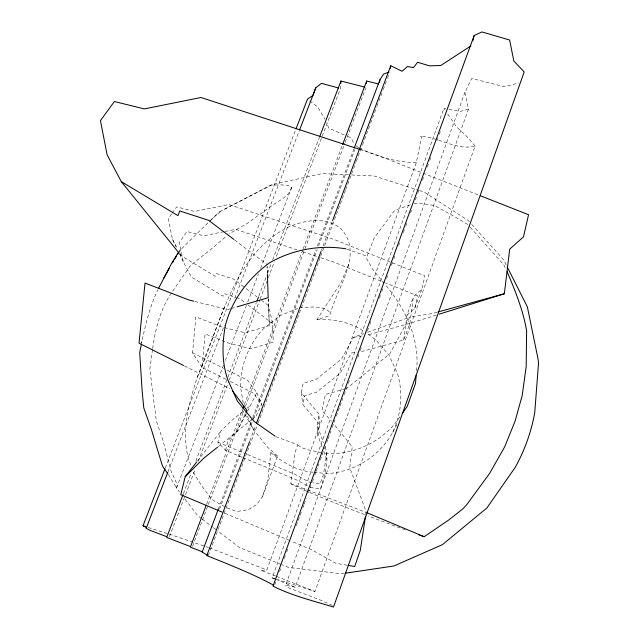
<?xml version="1.0" encoding="UTF-8"?>
<svg xmlns="http://www.w3.org/2000/svg" width="639" height="639" viewBox="0 0 639 639"><rect width="100%" height="100%" fill="white"/><g stroke="black" fill="none" stroke-linecap="round" stroke-linejoin="round"><path stroke-width="0.48" stroke-dasharray="3.19 2.4" d="M310.195 487.413L320.379 489.131C324.428 475.759 329.972 460.224 324.955 446.573M340.603 86.065L340.435 88.541L275.752 258.116M416.564 370.74C419.967 339.165 405.286 308.23 385.229 284.643M225.871 379.278L202.06 367.345L205.079 333.965L229.433 343.399L250.847 348.758L273.26 342.145L272.621 323.646L268.644 305.769L268.372 298.892M202.06 367.345L192.563 352.776L195.861 316.88L222.092 327.016L245.16 332.775L269.323 325.658L268.644 305.769L261.647 300.45M322.016 446.717L317.934 435.662L317.455 426.301L318.965 414.088L301.185 392.745L303.229 383.224L315.738 379.686L341.458 359.142L353.487 337.344L363.799 333.654M317.934 435.662L319.34 424.328L318.965 414.088M262.597 496.391L277.59 455.982L276.591 455.934L270.856 452.612L267.861 479.442L262.597 496.391L256.806 504.459L248.363 509.602L237.796 511.344L235.048 510.912L226.525 507.685L214.544 501.104L212.188 499.434L203.945 488.995L194.615 474.777L193.058 471.047M172.179 213.122L176.604 206.9L194.663 211.461L228.794 204.504L334.772 239.753L424.967 275.912L421.756 289.251L413.441 296.616L409.879 323.35L403.688 340.02L363.926 350.963L358.128 351.913M403.688 340.02L407.019 315.147L413.441 296.616M152.513 349.557L149.83 369.078L156.307 420.75L162.921 440.223L171.356 472.093L175.589 480.576L177.179 486.007L176.492 488.004L179.511 491.95M152.649 348.574C155.365 328.686 160.469 308.621 172.155 291.967M307.535 491.551A132.345 5.719 20.2 0 1 293.229 485.073L290.841 483.787L295.258 451.773L297.694 444.752L275.721 436.629M348.75 264.226L340.962 282.534L316.952 319.572L328.526 316.025L330.363 313.773C336.865 287.662 364.502 253.427 340.683 228.49C325.395 216.389 305.857 219.952 289.203 226.693L288.101 227.172C231.981 255.185 220.423 326.705 196.988 377.921C188.138 406.021 179.271 438.05 191.38 466.55M365.74 514.738L366.187 511.783L349.765 467.66L352.233 446.861L334.085 424.352M326.992 452.1L323.438 474.473L320.083 483.939L312.759 482.709M410.238 204.831L395.437 210.111L393.792 211.461L374.119 238.027L367.002 256.215L366.554 258.515L372.601 269.131L383.959 283.237M141.89 341.394L141.523 343.287L141.89 341.394C145.716 323.797 149.997 306.129 157.817 289.81M275.601 576.027L260.664 570.188L262.062 570.723L266.846 569.964L416.316 162.602L421.54 136.786L420.19 136.371C439.025 136.762 456.166 150.972 475.112 146.067L314.963 591.49L277.614 579.549M319.34 424.328L302.846 404.503L304.739 395.661L316.345 392.37L340.196 373.288L351.362 353.024L357.161 352.073M242.029 457.236L225.607 450.399L217.843 442.188L220.399 431.644L231.262 420.837L243.267 411.236M225.607 450.399L227.963 440.614L238.027 430.582L252.333 419.12M407.019 315.147L414.743 308.302L417.73 295.889L385.533 282.925M314.005 472.301L326.785 473.611C354.19 472.157 379.598 456.326 392.705 432.268C401.476 414.008 403.217 393.033 397.514 373.607L388.999 355.228L376.004 339.996L365.117 332.136M464.944 92.296L285.689 585.18L295.242 587.297L468.451 109.253L464.944 92.296L471.718 78.453L504.123 86.648L518.836 82.998M274.858 578.934L272.166 577.888L443.889 108.478L445.798 108.822M274.794 584.701L275.824 581.889M279.586 571.586L280.609 568.782M284.371 558.478L285.393 555.674M286.767 551.928L287.79 549.117M296.336 525.705L301.464 511.663M302.838 507.917L303.86 505.106M304.204 504.171L306.257 498.556M308.302 492.933L311.041 485.448M312.407 481.702L313.437 478.891M314.803 475.144L315.826 472.333M316.169 471.398L318.901 463.906M320.275 460.168L323.007 452.676M324.372 448.929L325.403 446.118M326.769 442.372L327.791 439.568M328.134 438.626L330.874 431.141M332.24 427.395L334.972 419.903M336.346 416.157L339.764 406.795M340.1 405.853L342.839 398.369M344.205 394.622L346.945 387.13M348.311 383.384L349.333 380.572M357.88 357.169L358.91 354.357M360.276 350.611L361.299 347.8M367.457 330.946L368.479 328.142M369.853 324.396L370.876 321.585M379.422 298.173L380.453 295.37M381.818 291.624L382.841 288.812M386.603 278.516L387.633 275.705M391.387 265.401L392.418 262.597M393.784 258.851L394.806 256.039M398.568 245.743L399.599 242.932M403.361 232.636L404.383 229.824M405.749 226.078L406.779 223.267M410.542 212.971L411.564 210.159M415.326 199.863L416.348 197.052M417.714 193.305L418.745 190.494M422.507 180.198L423.529 177.386M427.291 167.091L428.314 164.279M429.688 160.533L430.71 157.721M436.868 140.868L437.891 138.064M439.257 134.318L440.287 131.506M414.743 308.302L421.756 289.251M249.881 440.806L255.84 424.951M321.369 250.48L322.767 246.742M323.118 245.815L332.232 221.557M208.33 555.555L257.757 423.873M258.108 422.938L318.406 262.309M318.757 261.375L345.395 190.406M345.747 189.471L355.915 162.386M356.266 161.451L362.225 145.58M362.577 144.646L370.285 124.094M370.636 123.159L376.595 107.288M376.946 106.354L382.905 90.474M383.256 89.54L387.114 79.268M387.466 78.333L389.215 73.669M192.539 546.305L243.651 411.053M245.416 406.388L304.635 249.681M304.987 248.747L344.82 143.344M345.172 142.409L365.62 88.31M218.306 509.203L252.389 418.641M252.74 417.706L315.986 249.649M317.391 245.911L353.942 148.815M219.512 509.203L253.244 419.535M253.595 418.601L317.192 249.553M318.597 245.815L354.789 149.614M206.581 504.283L242.189 410.118M244.306 404.527L302.83 249.769M303.182 248.835L342.312 145.357M183.409 493.651L191.229 473.164M195.853 461.054L227.5 378.16M227.859 377.226L256.303 302.718M258.795 296.192L265.904 277.566M267.685 272.909L271.24 263.595M272.661 259.873L319.604 136.93M169.487 536.696L185.118 495.696M185.478 494.77L195.43 468.675M198.274 461.222L228.834 381.1M229.193 380.165L259.753 300.042M260.113 299.108L266.862 281.408M268.284 277.677L274.331 261.838M224.553 306.48L196.988 377.921M176.492 488.004L223.586 365.085M225.367 360.428L246.39 305.554M247.812 301.832L258.499 273.923M260.64 268.348L291.632 187.419L288.82 185.733L282.278 184.895L271.599 185.038L222.348 210.335M165.285 468.004L295.633 129.901M168.025 471.702L224.361 325.283M234.761 298.277L299.284 130.675M291.632 187.419C289.595 195.334 281.639 199.312 275.249 203.346L246.75 223.762L229.026 233.898M247.605 411.236L256.782 392.666L247.668 380.333L227.228 370.109M256.782 392.666L261.671 404.423L256.095 416.109L253.084 418.521M218.298 446.581L236.765 431.788L245.696 413.129M236.765 431.788L247.149 412.091M437.268 312.183L432.475 313.493L409.711 317.216L389.726 353.862L346.514 388.512M392.705 432.268L397.546 423.641M172.682 291.144L190.542 265.441L210.942 249.33L226.765 235.823M399.966 416.748C383.6 441.717 352.552 456.502 322.807 453.075M171.619 213.905L168.305 218.57L172.506 239.409L175.957 246.582M197.339 461.166L220.399 431.644M181.684 248.747L210.367 220.479M211.062 219.816L219.457 211.813L271.463 184.775L322.064 173.584L350.579 174.91M209.744 221.142L220.862 211.11M247.013 408.241L250.768 405.238M297.742 308.485L279.89 315.65L263.22 328.973A83.126 81.273 -36.2 0 0 240.687 387.721L243.227 403.345M367.545 332.312L409.711 317.216M436.325 315.067L409.879 323.35L367.034 335.124M230.423 308.781L227.596 309.611L193.737 301.185M231.366 308.509L236.087 307.119M345.555 388.784L325.411 394.495L322 410.613L331.569 421.317M468.451 109.253L460.104 111.418L446.749 108.997M224.017 231.661L203.841 235.783L187.043 231.534L179.351 242.405L183.289 261.83L191.357 277.007L223.067 296.224L224.065 293.589L235.416 297.319M224.976 231.47L235.543 229.313L297.079 249.857M353.487 337.344L362.193 335.914M316.952 319.572C333.199 318.925 350.803 322.04 364.334 331.569M344.325 573.351L341.41 573.79L288.636 567.472L282.27 564.892M413.944 203.506L418.553 202.962L434.704 205.582L459.026 219.185L467.604 224.433L469.577 226.573M299.507 307.798C309.196 307.631 320.187 304.795 328.614 311.137L330.363 313.773M416.316 162.602C396.843 162.466 377.138 156.675 359.709 148.224M351.562 174.958L374.174 176.005L418.481 190.214M313.046 472.197C297.175 470.959 282.933 462.556 270.856 452.612M311.848 482.549L309.1 482.086L294.611 474.114L246.175 453.97M347.193 565.235L335.938 563.31L311.209 549.548L291.001 541.049M321.84 452.859C313.933 450.359 303.996 450.607 297.694 444.752M169.023 534.052L208.442 547.527M167.226 533.517L147.489 527.287M272.166 577.888L276.711 579.269M419.424 190.51L424.136 192.027L468.355 220.623L471.015 223.586M360.172 149.534L377.226 155.109L479.354 195.342M236.358 297.63L240.144 298.868L244.897 302.495M302.766 251.758L319.804 257.445M320.754 257.765L334.005 262.19L384.606 282.558M346.857 249.146L367.002 256.215M209.32 547.847L266.846 569.964M290.841 483.787L306.624 489.61M307.551 489.945L366.155 512.414M276.503 576.37L314.963 591.49M275.752 579.285L295.242 587.297M347.808 136.458L351.426 137.904L352.456 140.963L354.789 143.863M281.368 564.525L239.537 547.559L217.396 530.682M217.843 442.188L245.256 453.594M242.94 457.62L296.776 480.017L308.517 486.487M224.864 513.245L290.082 540.666M332.352 605.381L320.123 599.957L286.831 587.145L285.689 585.18M344.221 134.981L328.662 128.032L326.705 122.64M192.563 352.776L223.674 368.336M230.28 381.483L253.212 392.969L261.671 404.423M184.439 365.939L229.848 388.712M358.846 147.737L357.121 146.77L355.372 144.59M179.926 254.154L181.172 255.704L215.287 276.32L216.365 273.5L233.674 279.163L245.328 288.029M234.673 240.024L267.038 264.498M246.111 288.62L256.982 296.903M309.699 100.85L317.815 107.048L324.955 119.293M248.068 304.915L272.621 323.646M201.589 518.628L197.635 515.617L183.736 497.477M202.379 519.235L212.659 527.063M213.45 527.67L216.605 530.082M277.59 455.982L267.789 447.436L253.34 429.344L240.815 407.171M470.232 227.284L503.78 264.818L505.848 269.099M471.678 224.321L503.612 259.817L506.296 265.145M475.112 146.067L467.165 136.81L456.27 126.53L447.268 113.399M168.345 474.577L176.564 487.861M443.889 108.478L445.016 110.116M172.506 239.409L177.067 247.98M179.799 253.132L181.172 255.704M179.407 253.755L183.289 261.83M253.34 429.344L245.751 412.626M317.455 426.301L323.59 442.883M323.717 451.318L326.777 459.601M301.185 392.745L302.846 404.503M268.212 298.661L269.323 325.658M267.382 273.34L267.11 266.463L267.334 273.284M405.342 529.907A132.345 5.719 20.2 0 1 368.304 516.008M364.573 514.571A132.345 5.719 20.2 0 1 308.597 492.006"/><path stroke-width="0.96" d="M340.771 83.549L340.938 81.041L365.013 87.136M416.149 375.636L415.486 383.464L407.227 406.404L402.203 413.561M366.387 83.421L366.642 81.025L378.44 83.949M439.161 314.18L504.339 293.756L509.722 249.13L523.493 236.869L528.557 214.728L480.28 195.71M379.606 82.431L379.941 79.723L383.624 74.044L389.015 72.119M390.389 68.341L390.748 65.745L402.123 71.28L407.49 66.496L413.513 67.582L417.555 62.271L429.52 65.841L440.742 65.513L470.927 45.896M365.436 516.703L360.324 550.211L354.693 566.513L348.127 565.395M141.339 344.229L139.701 352.728L142.13 390.908L143.791 407.938L151.315 429.224L161.939 464.321L162.905 466.694L167.793 473.779M196.732 461.941L185.206 476.702L180.781 494.706L222.108 512.087M472.844 40.872L474.17 35.488L481.99 31.95L509.634 40.017L513.812 60.961L524.188 71.959L333.502 607.05C313.102 600.748 292.215 595.867 273.013 586.115L474.17 35.488M249.537 441.741L206.788 555.571C229.361 564.716 252.07 573.51 273.604 585.196M256.543 423.082L321.018 251.415M332.584 220.623L390.748 65.745M218.306 509.203L202.14 552.152L207.507 555.171M354.294 147.881L379.941 79.723M206.229 505.217L190.366 547.168L202.507 551.848M242.892 408.257L243.954 405.461M342.664 144.422L366.642 81.025M338.614 87.99L321.377 83.342L315.77 87.839L312.87 95.467L307.487 99.165L295.993 128.966M183.05 494.578L166.699 537.423L190.366 546.537M257.014 300.849L258.444 297.127M319.955 135.995L340.938 81.041M166.707 536.704L149.614 530.146L146.219 528.269L146.515 527.582L143.024 525.753L164.926 468.938M146.219 528.269L167.73 472.405M299.603 129.925L315.77 87.839M246.119 412.235L246.966 410.462L232.804 391.204M158.664 288.133L171.3 263.915L178.113 252.701M163.776 278.085L169.591 267.909M172.506 262.821L173.473 261.127M174.479 259.434L176.572 256.055M177.61 254.37L180.222 250.153M185.206 476.702L203.689 458.291L217.532 447.196M418.841 534.803L424.168 536.712L448.73 519.978L462.948 508.804L467.061 504.235L489.586 473.459L504.698 446.805L515.01 421.349L522.239 395.397L526.201 366.339L526.624 330.818C523.173 310.418 515.202 290.665 507.07 271.679M237.029 306.84L268.172 297.694L267.374 274.259M438.226 311.92L504.339 293.756M345.3 573.207L393.959 565.978L442.428 544.644L486.854 508.029L515.218 467.349C524.691 450.375 531.416 431.581 534.763 412.427L538.549 362.904L537.886 358.215L527.351 306.816L507.198 266.918M345.939 248.827C320.842 244.721 294.938 249.242 272.51 261.159L269.37 262.917C248.347 278.444 231.725 299.955 225.367 325.594C222.021 343.694 221.725 362.561 227.915 380.085L237.444 401.204L254.138 421.452L274.986 436.102M193.737 301.185L188.904 299.979L145.021 283.069L139.038 343.167L183.553 365.492M359.222 149.222L200.965 97.495L144.286 108.926L114.389 101.513L100.451 120.611L107.104 154.79L121.274 181.604L178.672 252.613M143.024 525.753L145.7 526.672M367.042 512.774L424.168 536.712M121.274 181.604L177.93 215.639L179.767 210.958L208.618 220.319L233.882 239.425"/></g></svg>
